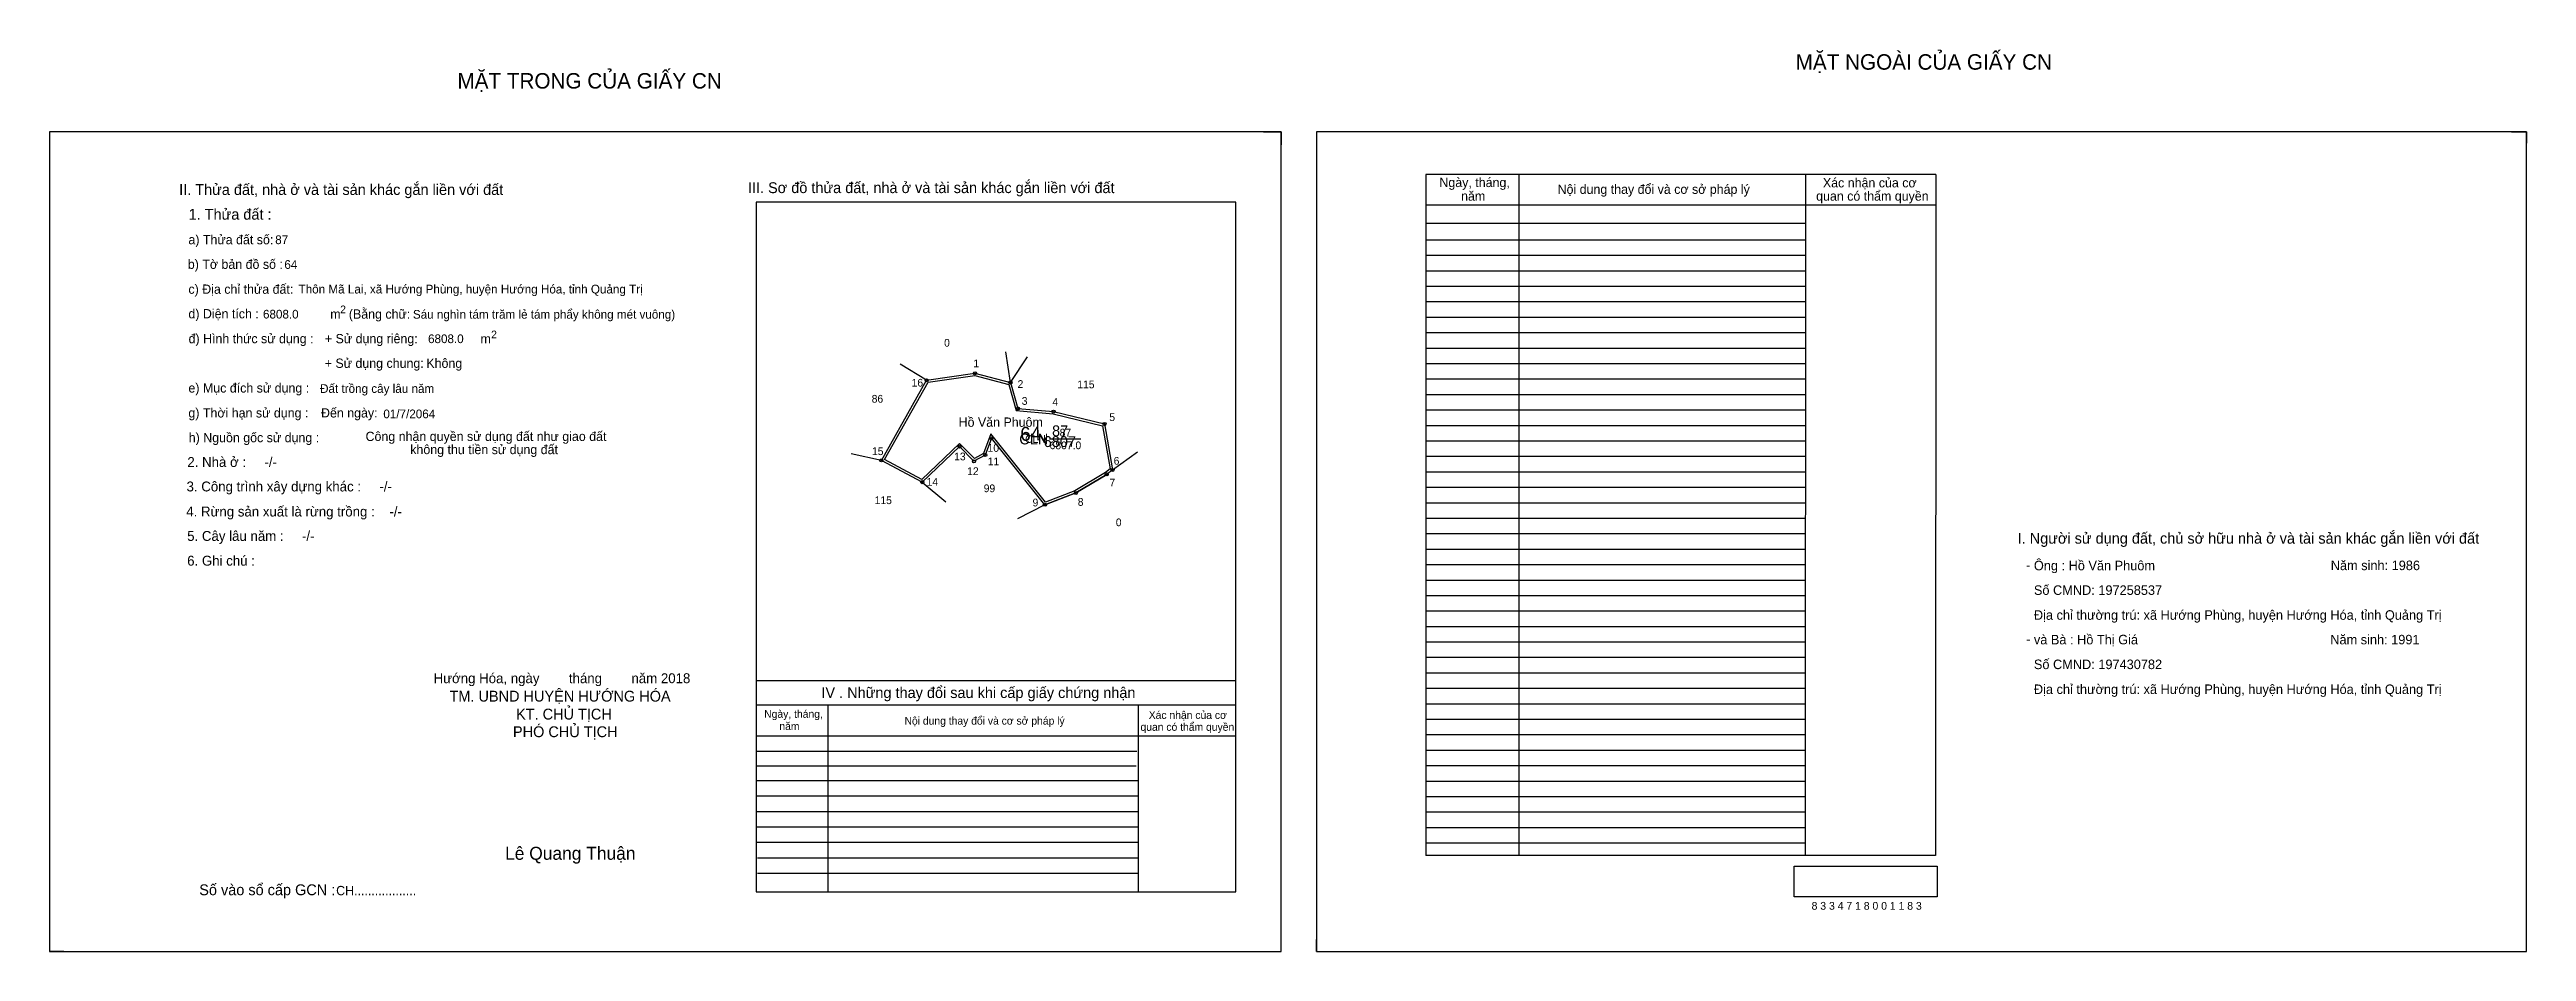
# Model space of a CAD drawing. Extents: x 531477 to 534988, y 1847140 to 1847800.
# Drawn here: x 533387 to 534988, y 1847217 to 1847800 of the extents above.
import ezdxf

# ---------------------------------------------------------------- set-up
doc = ezdxf.new("R2010")
doc.units = 0
for name, color, linetype in [('Default', 7, 'Continuous'), ('Level 10', 7, 'Continuous'), ('Level 11', 7, 'Continuous'), ('Level 13', 7, 'Continuous'), ('Level 2', 7, 'Continuous'), ('Level 27', 7, 'Continuous'), ('Level 3', 7, 'Continuous'), ('Level 36', 7, 'Continuous'), ('Level 4', 7, 'Continuous'), ('Level 5', 7, 'Continuous'), ('Level 55', 7, 'Continuous'), ('Level 6', 7, 'Continuous'), ('Level 7', 7, 'Continuous'), ('Level 8', 7, 'Continuous'), ('Level 9', 7, 'Continuous')]:
    doc.layers.add(name, color=color, linetype=linetype)

msp = doc.modelspace()

# ---------------------------------------------------------------- linework, layer by layer
at = {"layer": 'Level 10'}
for p, q in [((534171.8, 1847746.9), (534183.2, 1847746.9)), ((534183.2, 1847746.9), (534183.2, 1847738.5)), ((534978.6, 1847746.9), (534988.2, 1847746.9)), ((534988.2, 1847746.9), (534988.2, 1847739.5)), ((533954, 1847586.3), (533985.2, 1847590.8)), ((534030.4, 1847505.8), (533995.9, 1847548.8)), ((534030.4, 1847505.8), (534050.5, 1847513.4)), ((534050.5, 1847513.4), (534070.4, 1847525.4)), ((533387, 1847224.7), (533387, 1847216.9)), ((534206, 1847216.9), (534206, 1847224.7)), ((533396.2, 1847216.9), (533387, 1847216.9)), ((534206, 1847216.9), (534213, 1847216.9))]:
    msp.add_line(p, q, dxfattribs=at)
for points in [[(533387, 1847216.9), (534183.2, 1847216.9), (534183.2, 1847746.9), (533387, 1847746.9)], [(534206, 1847216.9), (534988.2, 1847216.9), (534988.2, 1847746.9), (534206, 1847746.9)], [(533985.2, 1847590.8), (534008.2, 1847584.8), (534013, 1847568), (534036, 1847566), (534069, 1847558), (534074.2, 1847528.3), (534070.4, 1847525.4), (534050.5, 1847513.4), (534030.4, 1847505.8), (533995.9, 1847548.8), (533991.9, 1847537.9), (533984.6, 1847533.9), (533975.3, 1847543.4), (533951.2, 1847520.4), (533924.8, 1847534.5), (533954, 1847586.3)], [(533985.1, 1847589.4), (534007.1, 1847583.6), (534011.9, 1847566.7), (534035.8, 1847564.6), (534067.8, 1847556.9), (534072.7, 1847528.9), (534069.6, 1847526.6), (534049.9, 1847514.7), (534030.9, 1847507.5), (533995.5, 1847551.6), (533990.7, 1847538.9), (533984.9, 1847535.6), (533975.3, 1847545.4), (533950.9, 1847522.1), (533926.8, 1847535.1), (533954.9, 1847585)]]:
    msp.add_lwpolyline(points, close=True, dxfattribs=at)
at = {"layer": 'Level 11'}
for centre in [(533954, 1847586.3), (533985.2, 1847590.8), (533985.2, 1847590.8), (534008.2, 1847584.8), (534013, 1847568), (534036, 1847566), (533995.9, 1847548.8), (534069, 1847558), (533924.8, 1847534.5), (533975.3, 1847543.4), (533984.6, 1847533.9), (533991.9, 1847537.9), (534074.2, 1847528.3), (533951.2, 1847520.4), (534050.5, 1847513.4), (534070.4, 1847525.4), (534030.4, 1847505.8)]:
    msp.add_circle(centre, 1, dxfattribs=at)
at = {"layer": 'Level 27'}
for p, q in [((533954, 1847586.3), (533936.9, 1847596.7)), ((534008.2, 1847584.8), (534005.2, 1847604.6)), ((534008.2, 1847584.8), (534019.2, 1847601.5)), ((533924.8, 1847534.5), (533905.3, 1847538.6)), ((534074.2, 1847528.3), (534090.4, 1847540.1)), ((533951.2, 1847520.4), (533966.5, 1847507.6)), ((534030.4, 1847505.8), (534012.7, 1847496.7))]:
    msp.add_line(p, q, dxfattribs=at)
at = {"layer": 'Level 6'}
msp.add_lwpolyline([(534514.9, 1847272), (534607.3, 1847272), (534607.3, 1847252.2), (534514.9, 1847252.2)], close=True, dxfattribs=at)
at = {"layer": 'Level 7'}
for p, q in [((534522, 1847676.9), (534276.8, 1847676.9)), ((534522, 1847666.9), (534276.8, 1847666.9)), ((534522, 1847656.9), (534276.8, 1847656.9)), ((534522, 1847646.9), (534276.8, 1847646.9)), ((534522, 1847636.9), (534276.8, 1847636.9)), ((534522, 1847626.9), (534276.8, 1847626.9)), ((534522, 1847616.9), (534276.8, 1847616.9)), ((534522, 1847606.9), (534276.8, 1847606.9)), ((534522, 1847596.9), (534276.8, 1847596.9)), ((534522, 1847586.9), (534276.8, 1847586.9)), ((534522, 1847576.9), (534276.8, 1847576.9)), ((534522, 1847566.9), (534276.8, 1847566.9)), ((534034.4, 1847548.3), (534046.3, 1847548.3)), ((534522, 1847556.9), (534276.8, 1847556.9)), ((534522, 1847546.9), (534276.8, 1847546.9)), ((534522, 1847536.9), (534276.8, 1847536.9)), ((534522, 1847526.9), (534276.8, 1847526.9)), ((534522, 1847516.9), (534276.8, 1847516.9)), ((534522, 1847506.9), (534276.8, 1847506.9)), ((534522, 1847496.9), (534276.8, 1847496.9)), ((534522, 1847486.9), (534276.8, 1847486.9)), ((534522, 1847476.9), (534276.8, 1847476.9)), ((534522, 1847466.9), (534276.8, 1847466.9)), ((534522, 1847456.9), (534276.8, 1847456.9)), ((534522, 1847446.9), (534276.8, 1847446.9)), ((534522, 1847436.9), (534276.8, 1847436.9)), ((534522, 1847426.9), (534276.8, 1847426.9)), ((534522, 1847416.9), (534276.8, 1847416.9)), ((534522, 1847406.9), (534276.8, 1847406.9)), ((534522, 1847396.9), (534276.8, 1847396.9)), ((534522, 1847386.9), (534276.8, 1847386.9)), ((534522, 1847376.9), (534276.8, 1847376.9)), ((534522, 1847366.9), (534276.8, 1847366.9)), ((534522, 1847356.9), (534276.8, 1847356.9)), ((534089.9, 1847346.2), (533843.8, 1847346.2)), ((534089.5, 1847336.8), (533843.8, 1847336.8)), ((534522, 1847346.9), (534276.8, 1847346.9)), ((534522, 1847336.9), (534276.8, 1847336.9)), ((534090.8, 1847327.3), (533843.8, 1847327.3)), ((534522, 1847326.9), (534276.8, 1847326.9)), ((534090.8, 1847317.3), (533843.8, 1847317.3)), ((534090.8, 1847307.3), (533843.8, 1847307.3)), ((534522, 1847316.9), (534276.8, 1847316.9)), ((534522, 1847306.9), (534276.8, 1847306.9)), ((534090.8, 1847297.3), (533843.8, 1847297.3)), ((534522, 1847296.9), (534276.8, 1847296.9)), ((534090.8, 1847287.3), (533843.8, 1847287.3)), ((534090.8, 1847277.3), (533844.6, 1847277.3)), ((534522, 1847286.9), (534276.8, 1847286.9)), ((534090.8, 1847267.3), (533844.6, 1847267.3))]:
    msp.add_line(p, q, dxfattribs=at)
at = {"layer": 'Level 8'}
for p, q in [((534606.4, 1847719.4), (534276.8, 1847719.4)), ((534276.8, 1847719.4), (534276.8, 1847278.9)), ((534336.8, 1847719.4), (534336.8, 1847278.9)), ((534522.1, 1847719.2), (534522, 1847278.9)), ((534606.4, 1847719.4), (534606.2, 1847278.9)), ((534153.8, 1847701.5), (533843.8, 1847701.5)), ((533843.8, 1847701.5), (533843.8, 1847255.5)), ((534153.8, 1847255.5), (534153.8, 1847701.5)), ((534606.4, 1847699.4), (534276.8, 1847699.4)), ((534522, 1847687.6), (534276.8, 1847687.6)), ((534153.8, 1847391.9), (533843.8, 1847391.9)), ((534153.8, 1847376.2), (533843.8, 1847376.2)), ((533890.1, 1847376.2), (533890.1, 1847255.5)), ((534090.8, 1847376.2), (534090.8, 1847255.5)), ((534153.8, 1847356.2), (533843.8, 1847356.2)), ((534606.2, 1847278.9), (534276.8, 1847278.9)), ((533843.8, 1847255.5), (534153.8, 1847255.5))]:
    msp.add_line(p, q, dxfattribs=at)
at = {"layer": 'Level 9'}
msp.add_line((534033.5, 1847548.3), (534053.6, 1847548.3), dxfattribs=at)

# ---------------------------------------------------------------- texts
at = {"layer": 'Default'}
for s, p in [('e) Mục đích sử dụng :', (533476.8, 1847578.3)), ('g) Thời hạn sử dụng :', (533476.8, 1847562.2)), ('Đến ngày:', (533562.5, 1847562.2)), ('h) Nguồn gốc sử dụng :', (533477, 1847546.2)), ('Công nhận quyền sử dụng đất như giao đất', (533591.3, 1847547)), ('không thu tiền sử dụng đất', (533620.2, 1847538.5))]:
    msp.add_text(s, height=6, dxfattribs=at).set_placement(p)
at = {"layer": 'Level 13'}
for s, p in [('CLN', (534017.7, 1847545.8)), ('6807.0', (534033.5, 1847541.7)), ('87', (534040, 1847549.9))]:
    msp.add_text(s, height=5, dxfattribs=at).set_placement(p)
at = {"layer": 'Level 2'}
msp.add_text('Hồ Văn Phuôm', height=6, dxfattribs=at).set_placement((533974.7, 1847556.2))
at = {"layer": 'Level 3'}
msp.add_text('CLN', height=7, dxfattribs=at).set_placement((534013.9, 1847544.8))
at = {"layer": 'Level 36'}
for s, p in [('0', (533965.3, 1847608)), ('86', (533918.5, 1847571.8)), ('115', (534051.4, 1847581.1)), ('99', (533990.9, 1847513.9)), ('115', (533920.4, 1847506.2)), ('0', (534076.3, 1847491.9))]:
    msp.add_text(s, height=5, dxfattribs=at).set_placement(p)
at = {"layer": 'Level 4'}
msp.add_text('87', height=7, dxfattribs=at).set_placement((534035.1, 1847550.1))
at = {"layer": 'Level 5'}
msp.add_text('6807', height=7, dxfattribs=at).set_placement((534029.7, 1847543.1))
at = {"layer": 'Level 55'}
for s, height, p in [('16', 0.8, (533953.5, 1847586.3)), ('86', 0.22, (533953.9, 1847586.1)), ('0', 0.22, (533954, 1847586.1)), ('1', 0.8, (533985, 1847590.8)), ('0', 0.22, (533985.1, 1847590.6)), ('2', 0.8, (534007.9, 1847584.8)), ('115', 0.22, (534008, 1847584.6)), ('0', 0.22, (534008.1, 1847584.6)), ('3', 0.8, (534012.8, 1847568)), ('115', 0.22, (534012.8, 1847567.8)), ('4', 0.8, (534035.7, 1847566)), ('115', 0.22, (534035.8, 1847565.8)), ('10', 0.8, (533995.4, 1847548.8)), ('99', 0.22, (533995.8, 1847548.6)), ('99', 0.22, (533995.8, 1847548.6)), ('5', 0.8, (534068.7, 1847558)), ('115', 0.22, (534068.8, 1847557.8)), ('15', 0.8, (533924.3, 1847534.5)), ('115', 0.22, (533924.6, 1847534.3)), ('86', 0.22, (533924.7, 1847534.3)), ('13', 0.8, (533974.7, 1847543.4)), ('99', 0.22, (533975.1, 1847543.2)), ('99', 0.22, (533975.1, 1847543.2)), ('12', 0.8, (533984, 1847533.9)), ('99', 0.22, (533984.5, 1847533.6)), ('99', 0.22, (533984.5, 1847533.6)), ('11', 0.8, (533991.3, 1847537.9)), ('99', 0.22, (533991.7, 1847537.7)), ('99', 0.22, (533991.7, 1847537.7)), ('6', 0.8, (534074, 1847528.3)), ('14', 0.8, (533950.6, 1847520.4)), ('99', 0.22, (533951, 1847520.2)), ('115', 0.22, (533950.9, 1847520.2)), ('99', 0.22, (533951, 1847520.2)), ('8', 0.8, (534050.2, 1847513.4)), ('0', 0.22, (534050.4, 1847513.2)), ('0', 0.22, (534050.4, 1847513.2)), ('7', 0.8, (534070.1, 1847525.4)), ('0', 0.22, (534070.3, 1847525.2)), ('0', 0.22, (534070.3, 1847525.2)), ('115', 0.22, (534074, 1847528)), ('0', 0.22, (534074.2, 1847528)), ('0', 0.22, (534074.2, 1847528)), ('9', 0.8, (534030.2, 1847505.8)), ('99', 0.22, (534030.3, 1847505.6)), ('99', 0.22, (534030.3, 1847505.6)), ('0', 0.22, (534030.4, 1847505.6)), ('0', 0.22, (534030.4, 1847505.6))]:
    msp.add_text(s, height=height, dxfattribs=at).set_placement(p)
at = {"layer": 'Level 6'}
for s, height, p in [('87', 5.63, (533532.9, 1847674.3)), ('64', 5.63, (533538.8, 1847658.3)), ('Thôn Mã Lai, xã Hướng Phùng, huyện Hướng Hóa, tỉnh Quảng Trị', 5.64, (533548, 1847642.4)), ('6808.0', 5.63, (533525, 1847626.2)), ('Sáu nghìn tám trăm lẻ tám phẩy không mét vuông)', 5.632, (533621.9, 1847626.1)), ('6808.0', 5.63, (533631.7, 1847610.3)), ('Đất trồng cây lâu năm', 5.64, (533561.9, 1847578.1)), ('01/7/2064', 5.64, (533602.8, 1847561.7)), ('Ông : Hồ Văn Phuôm', 6.16, (534669.8, 1847463.4)), ('Năm sinh: 1986', 6.16, (534861.7, 1847463.5)), ('Số CMND: 197258537', 6.16, (534669.8, 1847447.5)), ('Địa chỉ thường trú: xã Hướng Phùng, huyện Hướng Hóa, tỉnh Quảng Trị', 6.16, (534669.8, 1847431.4)), ('và Bà : Hồ Thị Giá', 6.16, (534669.8, 1847415.5)), ('Năm sinh: 1991', 6.16, (534861.4, 1847415.5)), ('Số CMND: 197430782', 6.16, (534669.8, 1847399.5)), ('Địa chỉ thường trú: xã Hướng Phùng, huyện Hướng Hóa, tỉnh Quảng Trị', 6.16, (534669.8, 1847383.4)), ('8 3 3 4 7 1 8 0 0 1 1 8 3', 5.04, (534526.1, 1847243.9))]:
    msp.add_text(s, height=height, dxfattribs=at).set_placement(p)
at = {"layer": 'Level 7'}
for s, height, p in [('MẶT TRONG CỦA GIẤY CN', 10, (533650.7, 1847774.9)), ('MẶT NGOÀI CỦA GIẤY CN', 10, (534515.8, 1847787.1)), ('II. Thửa đất, nhà ở và tài sản khác gắn liền với đất', 7, (533470.8, 1847706.1)), ('III. Sơ đồ thửa đất, nhà ở và tài sản khác gắn liền với đất', 7, (533838.5, 1847707.3)), ('Ngày, tháng,', 6, (534285.5, 1847711.2)), ('năm', 6, (534299.5, 1847702.4)), ('Nội dung thay đổi và cơ sở pháp lý', 6, (534361.9, 1847706.8)), (' quan có thẩm quyền', 6, (534526.8, 1847702.4)), ('Xác nhận của cơ', 6, (534533.4, 1847711)), ('1. Thửa đất :', 7, (533476.9, 1847690.1)), ('a) Thửa đất số:', 6, (533476.8, 1847674.2)), ('b) Tờ bản đồ số :', 6, (533476.4, 1847658.3)), ('c) Địa chỉ thửa đất:', 6, (533476.8, 1847642.2)), ('d) Diện tích :', 6, (533476.8, 1847626.3)), ('m', 6, (533568.5, 1847626.1)), ('2', 5, (533574.9, 1847629.6)), ('(Bằng chữ:', 6, (533580.5, 1847626.1)), ('đ) Hình thức sử dụng :', 6, (533476.9, 1847610.2)), ('+ Sử dụng riêng:', 6, (533565, 1847610.2)), ('m', 6, (533665.6, 1847610.1)), ('2', 5, (533672.5, 1847613.4)), ('+ Sử dụng chung:', 6, (533564.9, 1847594.3)), ('Không', 6, (533630.6, 1847594.3)), ('2. Nhà ở :     -/-', 6.4, (533476.1, 1847530.2)), ('3. Công trình xây dựng khác :     -/-', 6.4, (533475.6, 1847514.4)), ('4. Rừng sản xuất là rừng trồng :    -/-', 6.4, (533475.4, 1847498.2)), ('5. Cây lâu năm :     -/-', 6.4, (533476, 1847482.4)), ('I. Người sử dụng đất, chủ sở hữu nhà ở và tài sản khác gắn liền với đất', 7, (534659.3, 1847480.6)), ('6. Ghi chú :', 6.4, (533476, 1847466.4)), ('-', 6.4, (534664.7, 1847463.6)), ('-', 6.4, (534664.8, 1847415.7)), ('Hướng Hóa, ngày        tháng        năm 2018', 6.4, (533635.3, 1847390.4)), ('TM. UBND HUYỆN HƯỚNG HÓA', 7, (533645.6, 1847378.5)), ('IV . Những thay đổi sau khi cấp giấy chứng nhận', 7, (533886, 1847380.8)), ('KT. CHỦ TỊCH', 7, (533688.6, 1847366.9)), ('Ngày, tháng,', 5, (533849, 1847368)), ('Nội dung thay đổi và cơ sở pháp lý', 5, (533939.7, 1847363.6)), ('Xác nhận của cơ', 5, (534097.6, 1847367.3)), ('PHÓ CHỦ TỊCH', 7, (533686.6, 1847355.5)), ('năm', 5, (533858.8, 1847360.1)), (' quan có thẩm quyền', 5, (534090.4, 1847359.6)), ('Lê Quang Thuận', 8.4, (533681.5, 1847276.2)), ('Số vào sổ cấp GCN :', 7, (533483.8, 1847253.3)), ('CH..................', 6, (533572.3, 1847253.3))]:
    msp.add_text(s, height=height, dxfattribs=at).set_placement(p)
msp.add_text('64', height=9, rotation=2, dxfattribs=at).set_placement((534014.7, 1847547))
at = {"layer": 'Level 9'}
for s, p in [('1', (533984.2, 1847594.7)), ('16', (533944.3, 1847582.2)), ('2', (534012.8, 1847581.3)), ('3', (534015.5, 1847570.4)), ('4', (534035.3, 1847569.8)), ('5', (534072.1, 1847559.9)), ('10', (533993.4, 1847540)), ('15', (533918.7, 1847537.9)), ('13', (533971.8, 1847534.5)), ('12', (533980.2, 1847525)), ('11', (533993.5, 1847531.3)), ('6', (534074.9, 1847531.7)), ('14', (533954, 1847518.1)), ('7', (534072.2, 1847517.6)), ('9', (534022.5, 1847504.7)), ('8', (534051.7, 1847505.1))]:
    msp.add_text(s, height=5, dxfattribs=at).set_placement(p)

doc.saveas('drawing.dxf')
